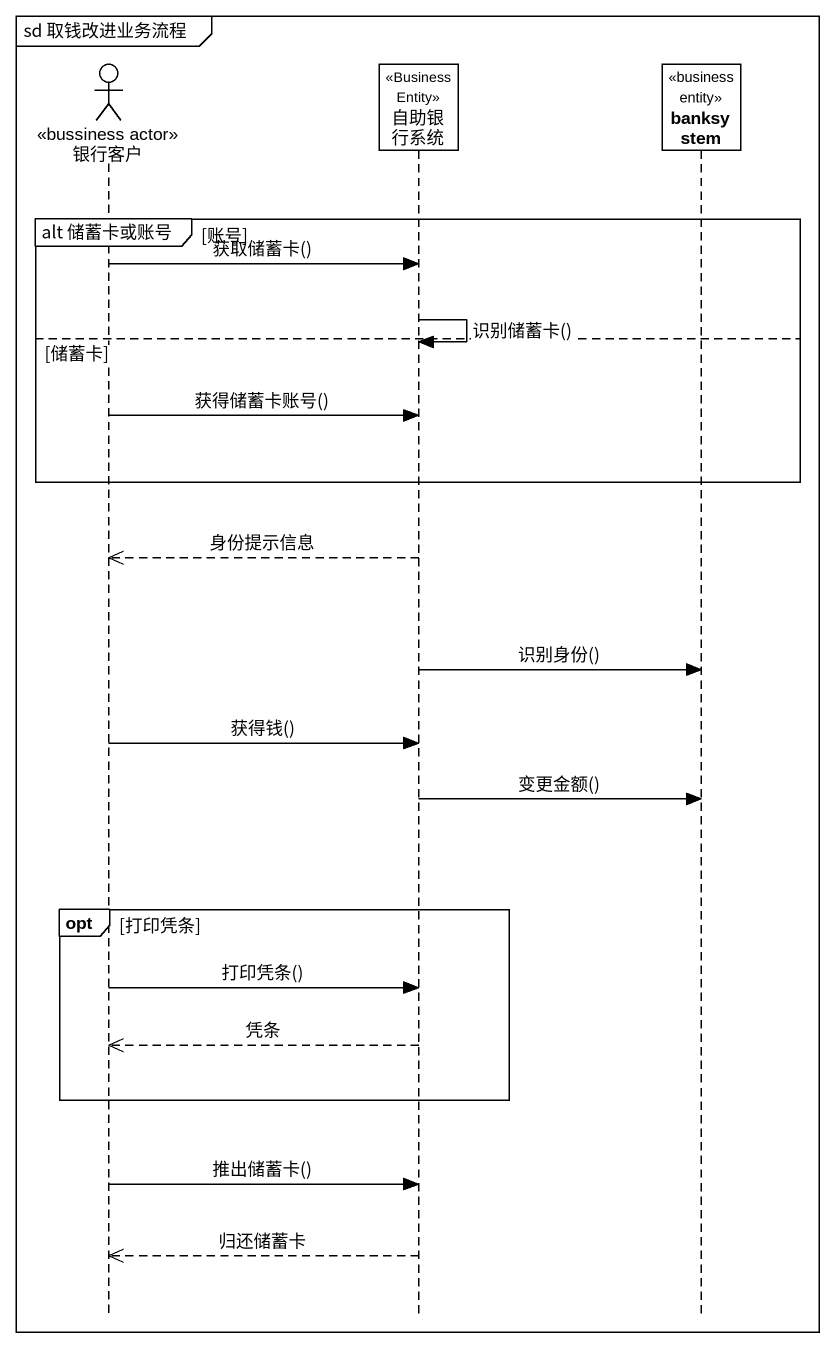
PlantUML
@startuml
mainframe sd 取钱改进业务流程
hide footbox
actor 银行客户 <<bussiness actor>>
participant 自助银行系统 <<Business Entity>>
participant banksystem <<business entity>>

group alt 储蓄卡或账号 [账号]
  银行客户 -> 自助银行系统 : 获取储蓄卡()
  自助银行系统 -> 自助银行系统 : 识别储蓄卡()
else 储蓄卡
  银行客户 -> 自助银行系统 : 获得储蓄卡账号()
end
自助银行系统 -->> 银行客户 : 身份提示信息
自助银行系统 -> banksystem : 识别身份()
银行客户 -> 自助银行系统 : 获得钱()
自助银行系统 -> banksystem : 变更金额()
opt 打印凭条
  银行客户 -> 自助银行系统 : 打印凭条()
  自助银行系统 -->> 银行客户 : 凭条
end
银行客户 -> 自助银行系统 : 推出储蓄卡()
自助银行系统 -->> 银行客户 : 归还储蓄卡
@enduml
